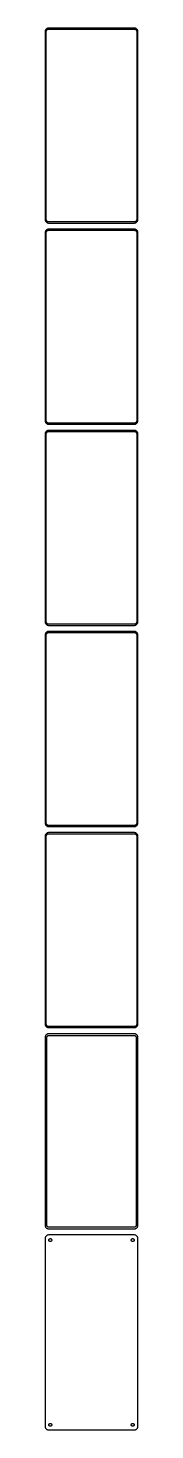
# Model space of a CAD drawing. Header units: metres. Extents: x -68 to 68, y 4268 to 8668.
# Drawn here: x -68 to 68, y 4268 to 6316 of the extents above; entities that cross this region are included whole.
import ezdxf

# ---------------------------------------------------------------- set-up
doc = ezdxf.new("R2010")
doc.units = ezdxf.units.M

msp = doc.modelspace()

# ---------------------------------------------------------------- linework, layer by layer
for p, q in [((-67.4606, 6312.13), (-67.5, 6311.5)), ((-67.5, 6311.5), (-67.5, 6036.5)), ((-67.3429, 6312.74), (-67.4606, 6312.13)), ((-67.1489, 6313.34), (-67.3429, 6312.74)), ((-66.8815, 6313.91), (-67.1489, 6313.34)), ((-66.5451, 6314.44), (-66.8815, 6313.91)), ((-66.1448, 6314.92), (-66.5451, 6314.44)), ((-65.6871, 6315.35), (-66.1448, 6314.92)), ((-66, 6311), (-65.9685, 6311.5)), ((-66, 6037), (-66, 6311)), ((-65.9685, 6311.5), (-65.8743, 6311.99)), ((-65.8743, 6311.99), (-65.7191, 6312.47)), ((-65.7191, 6312.47), (-65.5052, 6312.93)), ((-65.1791, 6315.72), (-65.6871, 6315.35)), ((-65.5052, 6312.93), (-65.2361, 6313.35)), ((-65.2361, 6313.35), (-64.9159, 6313.74)), ((-64.6289, 6316.02), (-65.1791, 6315.72)), ((-64.9159, 6313.74), (-64.5497, 6314.08)), ((-64.0451, 6316.26), (-64.6289, 6316.02)), ((-64.5497, 6314.08), (-64.1433, 6314.38)), ((-64.1433, 6314.38), (-63.7031, 6314.62)), ((-63.4369, 6316.41), (-64.0451, 6316.26)), ((-63.7031, 6314.62), (-63.2361, 6314.8)), ((-62.8139, 6316.49), (-63.4369, 6316.41)), ((-63.2361, 6314.8), (-62.7495, 6314.93)), ((62.8139, 6316.49), (-62.8139, 6316.49)), ((-62.7495, 6314.93), (-62.2512, 6314.99)), ((-62.2512, 6314.99), (62.2512, 6314.99)), ((62.2512, 6314.99), (62.7495, 6314.93)), ((62.7495, 6314.93), (63.2361, 6314.8)), ((63.4369, 6316.41), (62.8139, 6316.49)), ((63.2361, 6314.8), (63.7031, 6314.62)), ((64.0451, 6316.26), (63.4369, 6316.41)), ((63.7031, 6314.62), (64.1433, 6314.38)), ((64.6289, 6316.02), (64.0451, 6316.26)), ((64.1433, 6314.38), (64.5497, 6314.08)), ((64.5497, 6314.08), (64.9159, 6313.74)), ((65.1791, 6315.72), (64.6289, 6316.02)), ((64.9159, 6313.74), (65.2361, 6313.35)), ((65.6871, 6315.35), (65.1791, 6315.72)), ((65.2361, 6313.35), (65.5052, 6312.93)), ((65.5052, 6312.93), (65.7191, 6312.47)), ((66.1448, 6314.92), (65.6871, 6315.35)), ((65.7191, 6312.47), (65.8743, 6311.99)), ((65.8743, 6311.99), (65.9685, 6311.5)), ((65.9685, 6311.5), (66, 6311)), ((66, 6311), (66, 6037)), ((66.5451, 6314.44), (66.1448, 6314.92)), ((66.8815, 6313.91), (66.5451, 6314.44)), ((67.1489, 6313.34), (66.8815, 6313.91)), ((67.3429, 6312.74), (67.1489, 6313.34)), ((67.4606, 6312.13), (67.3429, 6312.74)), ((67.5, 6311.5), (67.4606, 6312.13)), ((67.5, 6036.5), (67.5, 6311.5)), ((-67.5, 6036.5), (-67.4606, 6035.87)), ((-67.4606, 6035.87), (-67.3429, 6035.26)), ((-67.3429, 6035.26), (-67.1489, 6034.66)), ((-67.1489, 6034.66), (-66.8815, 6034.09)), ((-66.8815, 6034.09), (-66.5451, 6033.56)), ((-66.5451, 6033.56), (-66.1448, 6033.08)), ((-66.1448, 6033.08), (-65.6871, 6032.65)), ((-65.9685, 6036.5), (-66, 6037)), ((-65.8743, 6036.01), (-65.9685, 6036.5)), ((-65.7191, 6035.53), (-65.8743, 6036.01)), ((-65.5052, 6035.07), (-65.7191, 6035.53)), ((-65.6871, 6032.65), (-65.1791, 6032.28)), ((-65.2361, 6034.65), (-65.5052, 6035.07)), ((-64.9159, 6034.26), (-65.2361, 6034.65)), ((-65.1791, 6032.28), (-64.6289, 6031.98)), ((-64.5497, 6033.92), (-64.9159, 6034.26)), ((-64.6289, 6031.98), (-64.0451, 6031.74)), ((-64.1433, 6033.62), (-64.5497, 6033.92)), ((-63.7031, 6033.38), (-64.1433, 6033.62)), ((-64.0451, 6031.74), (-63.4369, 6031.59)), ((-63.2361, 6033.2), (-63.7031, 6033.38)), ((-63.4369, 6031.59), (-62.8139, 6031.51)), ((-62.7495, 6033.07), (-63.2361, 6033.2)), ((-62.8139, 6031.51), (62.8139, 6031.51)), ((-62.2512, 6033.01), (-62.7495, 6033.07)), ((62.2512, 6033.01), (-62.2512, 6033.01)), ((62.7495, 6033.07), (62.2512, 6033.01)), ((63.2361, 6033.2), (62.7495, 6033.07)), ((62.8139, 6031.51), (63.4369, 6031.59)), ((63.7031, 6033.38), (63.2361, 6033.2)), ((63.4369, 6031.59), (64.0451, 6031.74)), ((64.1433, 6033.62), (63.7031, 6033.38)), ((64.0451, 6031.74), (64.6289, 6031.98)), ((64.5497, 6033.92), (64.1433, 6033.62)), ((64.9159, 6034.26), (64.5497, 6033.92)), ((64.6289, 6031.98), (65.1791, 6032.28)), ((65.2361, 6034.65), (64.9159, 6034.26)), ((65.1791, 6032.28), (65.6871, 6032.65)), ((65.5052, 6035.07), (65.2361, 6034.65)), ((65.7191, 6035.53), (65.5052, 6035.07)), ((65.6871, 6032.65), (66.1448, 6033.08)), ((65.8743, 6036.01), (65.7191, 6035.53)), ((65.9685, 6036.5), (65.8743, 6036.01)), ((66, 6037), (65.9685, 6036.5)), ((66.1448, 6033.08), (66.5451, 6033.56)), ((66.5451, 6033.56), (66.8815, 6034.09)), ((66.8815, 6034.09), (67.1489, 6034.66)), ((67.1489, 6034.66), (67.3429, 6035.26)), ((67.3429, 6035.26), (67.4606, 6035.87)), ((67.4606, 6035.87), (67.5, 6036.5)), ((-67.4606, 6018.13), (-67.5, 6017.5)), ((-67.5, 6017.5), (-67.5, 5742.5)), ((-67.3429, 6018.74), (-67.4606, 6018.13)), ((-67.1489, 6019.34), (-67.3429, 6018.74)), ((-66.8815, 6019.91), (-67.1489, 6019.34)), ((-66.5451, 6020.44), (-66.8815, 6019.91)), ((-66.1448, 6020.92), (-66.5451, 6020.44)), ((-65.6871, 6021.35), (-66.1448, 6020.92)), ((-66, 6017), (-65.9685, 6017.5)), ((-66, 5743), (-66, 6017)), ((-65.9685, 6017.5), (-65.8743, 6017.99)), ((-65.8743, 6017.99), (-65.7191, 6018.47)), ((-65.7191, 6018.47), (-65.5052, 6018.93)), ((-65.1791, 6021.72), (-65.6871, 6021.35)), ((-65.5052, 6018.93), (-65.2361, 6019.35)), ((-65.2361, 6019.35), (-64.9159, 6019.74)), ((-64.6289, 6022.02), (-65.1791, 6021.72)), ((-64.9159, 6019.74), (-64.5497, 6020.08)), ((-64.0451, 6022.26), (-64.6289, 6022.02)), ((-64.5497, 6020.08), (-64.1433, 6020.38)), ((-64.1433, 6020.38), (-63.7031, 6020.62)), ((-63.4369, 6022.41), (-64.0451, 6022.26)), ((-63.7031, 6020.62), (-63.2361, 6020.8)), ((-62.8139, 6022.49), (-63.4369, 6022.41)), ((-63.2361, 6020.8), (-62.7495, 6020.93)), ((62.8139, 6022.49), (-62.8139, 6022.49)), ((-62.7495, 6020.93), (-62.2512, 6020.99)), ((-62.2512, 6020.99), (62.2512, 6020.99)), ((62.2512, 6020.99), (62.7495, 6020.93)), ((62.7495, 6020.93), (63.2361, 6020.8)), ((63.4369, 6022.41), (62.8139, 6022.49)), ((63.2361, 6020.8), (63.7031, 6020.62)), ((64.0451, 6022.26), (63.4369, 6022.41)), ((63.7031, 6020.62), (64.1433, 6020.38)), ((64.6289, 6022.02), (64.0451, 6022.26)), ((64.1433, 6020.38), (64.5497, 6020.08)), ((64.5497, 6020.08), (64.9159, 6019.74)), ((65.1791, 6021.72), (64.6289, 6022.02)), ((64.9159, 6019.74), (65.2361, 6019.35)), ((65.6871, 6021.35), (65.1791, 6021.72)), ((65.2361, 6019.35), (65.5052, 6018.93)), ((65.5052, 6018.93), (65.7191, 6018.47)), ((66.1448, 6020.92), (65.6871, 6021.35)), ((65.7191, 6018.47), (65.8743, 6017.99)), ((65.8743, 6017.99), (65.9685, 6017.5)), ((65.9685, 6017.5), (66, 6017)), ((66, 6017), (66, 5743)), ((66.5451, 6020.44), (66.1448, 6020.92)), ((66.8815, 6019.91), (66.5451, 6020.44)), ((67.1489, 6019.34), (66.8815, 6019.91)), ((67.3429, 6018.74), (67.1489, 6019.34)), ((67.4606, 6018.13), (67.3429, 6018.74)), ((67.5, 6017.5), (67.4606, 6018.13)), ((67.5, 5742.5), (67.5, 6017.5)), ((-67.5, 5742.5), (-67.4606, 5741.87)), ((-67.4606, 5741.87), (-67.3429, 5741.26)), ((-67.3429, 5741.26), (-67.1489, 5740.66)), ((-67.1489, 5740.66), (-66.8815, 5740.09)), ((-66.8815, 5740.09), (-66.5451, 5739.56)), ((-66.5451, 5739.56), (-66.1448, 5739.08)), ((-66.1448, 5739.08), (-65.6871, 5738.65)), ((-65.9685, 5742.5), (-66, 5743)), ((-65.8743, 5742.01), (-65.9685, 5742.5)), ((-65.7191, 5741.53), (-65.8743, 5742.01)), ((-65.5052, 5741.07), (-65.7191, 5741.53)), ((-65.6871, 5738.65), (-65.1791, 5738.28)), ((-65.2361, 5740.65), (-65.5052, 5741.07)), ((-64.9159, 5740.26), (-65.2361, 5740.65)), ((-65.1791, 5738.28), (-64.6289, 5737.98)), ((-64.5497, 5739.92), (-64.9159, 5740.26)), ((-64.6289, 5737.98), (-64.0451, 5737.74)), ((-64.1433, 5739.62), (-64.5497, 5739.92)), ((-63.7031, 5739.38), (-64.1433, 5739.62)), ((-64.0451, 5737.74), (-63.4369, 5737.59)), ((-63.2361, 5739.2), (-63.7031, 5739.38)), ((-63.4369, 5737.59), (-62.8139, 5737.51)), ((-62.7495, 5739.07), (-63.2361, 5739.2)), ((-62.8139, 5737.51), (62.8139, 5737.51)), ((-62.2512, 5739.01), (-62.7495, 5739.07)), ((62.2512, 5739.01), (-62.2512, 5739.01)), ((62.7495, 5739.07), (62.2512, 5739.01)), ((63.2361, 5739.2), (62.7495, 5739.07)), ((62.8139, 5737.51), (63.4369, 5737.59)), ((63.7031, 5739.38), (63.2361, 5739.2)), ((63.4369, 5737.59), (64.0451, 5737.74)), ((64.1433, 5739.62), (63.7031, 5739.38)), ((64.0451, 5737.74), (64.6289, 5737.98)), ((64.5497, 5739.92), (64.1433, 5739.62)), ((64.9159, 5740.26), (64.5497, 5739.92)), ((64.6289, 5737.98), (65.1791, 5738.28)), ((65.2361, 5740.65), (64.9159, 5740.26)), ((65.1791, 5738.28), (65.6871, 5738.65)), ((65.5052, 5741.07), (65.2361, 5740.65)), ((65.7191, 5741.53), (65.5052, 5741.07)), ((65.6871, 5738.65), (66.1448, 5739.08)), ((65.8743, 5742.01), (65.7191, 5741.53)), ((65.9685, 5742.5), (65.8743, 5742.01)), ((66, 5743), (65.9685, 5742.5)), ((66.1448, 5739.08), (66.5451, 5739.56)), ((66.5451, 5739.56), (66.8815, 5740.09)), ((66.8815, 5740.09), (67.1489, 5740.66)), ((67.1489, 5740.66), (67.3429, 5741.26)), ((67.3429, 5741.26), (67.4606, 5741.87)), ((67.4606, 5741.87), (67.5, 5742.5)), ((-67.4606, 5724.13), (-67.5, 5723.5)), ((-67.5, 5723.5), (-67.5, 5448.5)), ((-67.3429, 5724.74), (-67.4606, 5724.13)), ((-67.1489, 5725.34), (-67.3429, 5724.74)), ((-66.8815, 5725.91), (-67.1489, 5725.34)), ((-66.5451, 5726.44), (-66.8815, 5725.91)), ((-66.1448, 5726.92), (-66.5451, 5726.44)), ((-65.6871, 5727.35), (-66.1448, 5726.92)), ((-66, 5723), (-65.9685, 5723.5)), ((-66, 5449), (-66, 5723)), ((-65.9685, 5723.5), (-65.8743, 5723.99)), ((-65.8743, 5723.99), (-65.7191, 5724.47)), ((-65.7191, 5724.47), (-65.5052, 5724.93)), ((-65.1791, 5727.72), (-65.6871, 5727.35)), ((-65.5052, 5724.93), (-65.2361, 5725.35)), ((-65.2361, 5725.35), (-64.9159, 5725.74)), ((-64.6289, 5728.02), (-65.1791, 5727.72)), ((-64.9159, 5725.74), (-64.5497, 5726.08)), ((-64.0451, 5728.26), (-64.6289, 5728.02)), ((-64.5497, 5726.08), (-64.1433, 5726.38)), ((-64.1433, 5726.38), (-63.7031, 5726.62)), ((-63.4369, 5728.41), (-64.0451, 5728.26)), ((-63.7031, 5726.62), (-63.2361, 5726.8)), ((-62.8139, 5728.49), (-63.4369, 5728.41)), ((-63.2361, 5726.8), (-62.7495, 5726.93)), ((62.8139, 5728.49), (-62.8139, 5728.49)), ((-62.7495, 5726.93), (-62.2512, 5726.99)), ((-62.2512, 5726.99), (62.2512, 5726.99)), ((62.2512, 5726.99), (62.7495, 5726.93)), ((62.7495, 5726.93), (63.2361, 5726.8)), ((63.4369, 5728.41), (62.8139, 5728.49)), ((63.2361, 5726.8), (63.7031, 5726.62)), ((64.0451, 5728.26), (63.4369, 5728.41)), ((63.7031, 5726.62), (64.1433, 5726.38)), ((64.6289, 5728.02), (64.0451, 5728.26)), ((64.1433, 5726.38), (64.5497, 5726.08)), ((64.5497, 5726.08), (64.9159, 5725.74)), ((65.1791, 5727.72), (64.6289, 5728.02)), ((64.9159, 5725.74), (65.2361, 5725.35)), ((65.6871, 5727.35), (65.1791, 5727.72)), ((65.2361, 5725.35), (65.5052, 5724.93)), ((65.5052, 5724.93), (65.7191, 5724.47)), ((66.1448, 5726.92), (65.6871, 5727.35)), ((65.7191, 5724.47), (65.8743, 5723.99)), ((65.8743, 5723.99), (65.9685, 5723.5)), ((65.9685, 5723.5), (66, 5723)), ((66, 5723), (66, 5449)), ((66.5451, 5726.44), (66.1448, 5726.92)), ((66.8815, 5725.91), (66.5451, 5726.44)), ((67.1489, 5725.34), (66.8815, 5725.91)), ((67.3429, 5724.74), (67.1489, 5725.34)), ((67.4606, 5724.13), (67.3429, 5724.74)), ((67.5, 5723.5), (67.4606, 5724.13)), ((67.5, 5448.5), (67.5, 5723.5)), ((-67.5, 5448.5), (-67.4606, 5447.87)), ((-67.4606, 5430.13), (-67.5, 5429.5)), ((-67.4606, 5447.87), (-67.3429, 5447.26)), ((-67.3429, 5430.74), (-67.4606, 5430.13)), ((-67.3429, 5447.26), (-67.1489, 5446.66)), ((-67.1489, 5431.34), (-67.3429, 5430.74)), ((-67.1489, 5446.66), (-66.8815, 5446.09)), ((-66.8815, 5431.91), (-67.1489, 5431.34)), ((-66.8815, 5446.09), (-66.5451, 5445.56)), ((-66.5451, 5432.44), (-66.8815, 5431.91)), ((-66.5451, 5445.56), (-66.1448, 5445.08)), ((-66.1448, 5432.92), (-66.5451, 5432.44)), ((-66.1448, 5445.08), (-65.6871, 5444.65)), ((-65.6871, 5433.35), (-66.1448, 5432.92)), ((-65.9685, 5448.5), (-66, 5449)), ((-65.8743, 5448.01), (-65.9685, 5448.5)), ((-65.9685, 5429.5), (-65.8743, 5429.99)), ((-65.7191, 5447.53), (-65.8743, 5448.01)), ((-65.8743, 5429.99), (-65.7191, 5430.47)), ((-65.5052, 5447.07), (-65.7191, 5447.53)), ((-65.7191, 5430.47), (-65.5052, 5430.93)), ((-65.6871, 5444.65), (-65.1791, 5444.28)), ((-65.1791, 5433.72), (-65.6871, 5433.35)), ((-65.2361, 5446.65), (-65.5052, 5447.07)), ((-65.5052, 5430.93), (-65.2361, 5431.35)), ((-64.9159, 5446.26), (-65.2361, 5446.65)), ((-65.2361, 5431.35), (-64.9159, 5431.74)), ((-65.1791, 5444.28), (-64.6289, 5443.98)), ((-64.6289, 5434.02), (-65.1791, 5433.72)), ((-64.5497, 5445.92), (-64.9159, 5446.26)), ((-64.9159, 5431.74), (-64.5497, 5432.08)), ((-64.6289, 5443.98), (-64.0451, 5443.74)), ((-64.0451, 5434.26), (-64.6289, 5434.02)), ((-64.1433, 5445.62), (-64.5497, 5445.92)), ((-64.5497, 5432.08), (-64.1433, 5432.38)), ((-63.7031, 5445.38), (-64.1433, 5445.62)), ((-64.1433, 5432.38), (-63.7031, 5432.62)), ((-64.0451, 5443.74), (-63.4369, 5443.59)), ((-63.4369, 5434.41), (-64.0451, 5434.26)), ((-63.2361, 5445.2), (-63.7031, 5445.38)), ((-63.7031, 5432.62), (-63.2361, 5432.8)), ((-63.4369, 5443.59), (-62.8139, 5443.51)), ((-62.8139, 5434.49), (-63.4369, 5434.41)), ((-62.7495, 5445.07), (-63.2361, 5445.2)), ((-63.2361, 5432.8), (-62.7495, 5432.93)), ((-62.8139, 5443.51), (62.8139, 5443.51)), ((62.8139, 5434.49), (-62.8139, 5434.49)), ((-62.2512, 5445.01), (-62.7495, 5445.07)), ((-62.7495, 5432.93), (-62.2512, 5432.99)), ((62.2512, 5445.01), (-62.2512, 5445.01)), ((-62.2512, 5432.99), (62.2512, 5432.99)), ((62.7495, 5445.07), (62.2512, 5445.01)), ((62.2512, 5432.99), (62.7495, 5432.93)), ((63.2361, 5445.2), (62.7495, 5445.07)), ((62.7495, 5432.93), (63.2361, 5432.8)), ((62.8139, 5443.51), (63.4369, 5443.59)), ((63.4369, 5434.41), (62.8139, 5434.49)), ((63.7031, 5445.38), (63.2361, 5445.2)), ((63.2361, 5432.8), (63.7031, 5432.62)), ((63.4369, 5443.59), (64.0451, 5443.74)), ((64.0451, 5434.26), (63.4369, 5434.41)), ((64.1433, 5445.62), (63.7031, 5445.38)), ((63.7031, 5432.62), (64.1433, 5432.38)), ((64.0451, 5443.74), (64.6289, 5443.98)), ((64.6289, 5434.02), (64.0451, 5434.26)), ((64.5497, 5445.92), (64.1433, 5445.62)), ((64.1433, 5432.38), (64.5497, 5432.08)), ((64.9159, 5446.26), (64.5497, 5445.92)), ((64.5497, 5432.08), (64.9159, 5431.74)), ((64.6289, 5443.98), (65.1791, 5444.28)), ((65.1791, 5433.72), (64.6289, 5434.02)), ((65.2361, 5446.65), (64.9159, 5446.26)), ((64.9159, 5431.74), (65.2361, 5431.35)), ((65.1791, 5444.28), (65.6871, 5444.65)), ((65.6871, 5433.35), (65.1791, 5433.72)), ((65.5052, 5447.07), (65.2361, 5446.65)), ((65.2361, 5431.35), (65.5052, 5430.93)), ((65.7191, 5447.53), (65.5052, 5447.07)), ((65.5052, 5430.93), (65.7191, 5430.47)), ((65.6871, 5444.65), (66.1448, 5445.08)), ((66.1448, 5432.92), (65.6871, 5433.35)), ((65.8743, 5448.01), (65.7191, 5447.53)), ((65.7191, 5430.47), (65.8743, 5429.99)), ((65.9685, 5448.5), (65.8743, 5448.01)), ((65.8743, 5429.99), (65.9685, 5429.5)), ((66, 5449), (65.9685, 5448.5)), ((66.1448, 5445.08), (66.5451, 5445.56)), ((66.5451, 5432.44), (66.1448, 5432.92)), ((66.5451, 5445.56), (66.8815, 5446.09)), ((66.8815, 5431.91), (66.5451, 5432.44)), ((66.8815, 5446.09), (67.1489, 5446.66)), ((67.1489, 5431.34), (66.8815, 5431.91)), ((67.1489, 5446.66), (67.3429, 5447.26)), ((67.3429, 5430.74), (67.1489, 5431.34)), ((67.3429, 5447.26), (67.4606, 5447.87)), ((67.4606, 5430.13), (67.3429, 5430.74)), ((67.4606, 5447.87), (67.5, 5448.5)), ((67.5, 5429.5), (67.4606, 5430.13)), ((-67.5, 5429.5), (-67.5, 5154.5)), ((-66, 5429), (-65.9685, 5429.5)), ((-66, 5155), (-66, 5429)), ((65.9685, 5429.5), (66, 5429)), ((66, 5429), (66, 5155)), ((67.5, 5154.5), (67.5, 5429.5)), ((-67.5, 5154.5), (-67.4606, 5153.87)), ((-67.4606, 5153.87), (-67.3429, 5153.26)), ((-67.3429, 5153.26), (-67.1489, 5152.66)), ((-67.1489, 5152.66), (-66.8815, 5152.09)), ((-66.8815, 5152.09), (-66.5451, 5151.56)), ((-66.5451, 5151.56), (-66.1448, 5151.08)), ((-66.1448, 5151.08), (-65.6871, 5150.65)), ((-65.9685, 5154.5), (-66, 5155)), ((-65.8743, 5154.01), (-65.9685, 5154.5)), ((-65.7191, 5153.53), (-65.8743, 5154.01)), ((-65.5052, 5153.07), (-65.7191, 5153.53)), ((-65.6871, 5150.65), (-65.1791, 5150.28)), ((-65.2361, 5152.65), (-65.5052, 5153.07)), ((-64.9159, 5152.26), (-65.2361, 5152.65)), ((-65.1791, 5150.28), (-64.6289, 5149.98)), ((-64.5497, 5151.92), (-64.9159, 5152.26)), ((-64.6289, 5149.98), (-64.0451, 5149.74)), ((-64.1433, 5151.62), (-64.5497, 5151.92)), ((-63.7031, 5151.38), (-64.1433, 5151.62)), ((-64.0451, 5149.74), (-63.4369, 5149.59)), ((-63.2361, 5151.2), (-63.7031, 5151.38)), ((-63.4369, 5149.59), (-62.8139, 5149.51)), ((-62.7495, 5151.07), (-63.2361, 5151.2)), ((-62.8139, 5149.51), (62.8139, 5149.51)), ((-62.2512, 5151.01), (-62.7495, 5151.07)), ((62.2512, 5151.01), (-62.2512, 5151.01)), ((62.7495, 5151.07), (62.2512, 5151.01)), ((63.2361, 5151.2), (62.7495, 5151.07)), ((62.8139, 5149.51), (63.4369, 5149.59)), ((63.7031, 5151.38), (63.2361, 5151.2)), ((63.4369, 5149.59), (64.0451, 5149.74)), ((64.1433, 5151.62), (63.7031, 5151.38)), ((64.0451, 5149.74), (64.6289, 5149.98)), ((64.5497, 5151.92), (64.1433, 5151.62)), ((64.9159, 5152.26), (64.5497, 5151.92)), ((64.6289, 5149.98), (65.1791, 5150.28)), ((65.2361, 5152.65), (64.9159, 5152.26)), ((65.1791, 5150.28), (65.6871, 5150.65)), ((65.5052, 5153.07), (65.2361, 5152.65)), ((65.7191, 5153.53), (65.5052, 5153.07)), ((65.6871, 5150.65), (66.1448, 5151.08)), ((65.8743, 5154.01), (65.7191, 5153.53)), ((65.9685, 5154.5), (65.8743, 5154.01)), ((66, 5155), (65.9685, 5154.5)), ((66.1448, 5151.08), (66.5451, 5151.56)), ((66.5451, 5151.56), (66.8815, 5152.09)), ((66.8815, 5152.09), (67.1489, 5152.66)), ((67.1489, 5152.66), (67.3429, 5153.26)), ((67.3429, 5153.26), (67.4606, 5153.87)), ((67.4606, 5153.87), (67.5, 5154.5)), ((-67.4606, 5136.13), (-67.5, 5135.5)), ((-67.5, 5135.5), (-67.5, 4860.5)), ((-67.3429, 5136.74), (-67.4606, 5136.13)), ((-67.1489, 5137.34), (-67.3429, 5136.74)), ((-66.8815, 5137.91), (-67.1489, 5137.34)), ((-66.5451, 5138.44), (-66.8815, 5137.91)), ((-66.1448, 5138.92), (-66.5451, 5138.44)), ((-65.6871, 5139.35), (-66.1448, 5138.92)), ((-66, 5135), (-65.9685, 5135.5)), ((-66, 4861), (-66, 5135)), ((-65.9685, 5135.5), (-65.8743, 5135.99)), ((-65.8743, 5135.99), (-65.7191, 5136.47)), ((-65.7191, 5136.47), (-65.5052, 5136.93)), ((-65.1791, 5139.72), (-65.6871, 5139.35)), ((-65.5052, 5136.93), (-65.2361, 5137.35)), ((-65.2361, 5137.35), (-64.9159, 5137.74)), ((-64.6289, 5140.02), (-65.1791, 5139.72)), ((-64.9159, 5137.74), (-64.5497, 5138.08)), ((-64.0451, 5140.26), (-64.6289, 5140.02)), ((-64.5497, 5138.08), (-64.1433, 5138.38)), ((-64.1433, 5138.38), (-63.7031, 5138.62)), ((-63.4369, 5140.41), (-64.0451, 5140.26)), ((-63.7031, 5138.62), (-63.2361, 5138.8)), ((-62.8139, 5140.49), (-63.4369, 5140.41)), ((-63.2361, 5138.8), (-62.7495, 5138.93)), ((62.8139, 5140.49), (-62.8139, 5140.49)), ((-62.7495, 5138.93), (-62.2512, 5138.99)), ((-62.2512, 5138.99), (62.2512, 5138.99)), ((62.2512, 5138.99), (62.7495, 5138.93)), ((62.7495, 5138.93), (63.2361, 5138.8)), ((63.4369, 5140.41), (62.8139, 5140.49)), ((63.2361, 5138.8), (63.7031, 5138.62)), ((64.0451, 5140.26), (63.4369, 5140.41)), ((63.7031, 5138.62), (64.1433, 5138.38)), ((64.6289, 5140.02), (64.0451, 5140.26)), ((64.1433, 5138.38), (64.5497, 5138.08)), ((64.5497, 5138.08), (64.9159, 5137.74)), ((65.1791, 5139.72), (64.6289, 5140.02)), ((64.9159, 5137.74), (65.2361, 5137.35)), ((65.6871, 5139.35), (65.1791, 5139.72)), ((65.2361, 5137.35), (65.5052, 5136.93)), ((65.5052, 5136.93), (65.7191, 5136.47)), ((66.1448, 5138.92), (65.6871, 5139.35)), ((65.7191, 5136.47), (65.8743, 5135.99)), ((65.8743, 5135.99), (65.9685, 5135.5)), ((65.9685, 5135.5), (66, 5135)), ((66, 5135), (66, 4861)), ((66.5451, 5138.44), (66.1448, 5138.92)), ((66.8815, 5137.91), (66.5451, 5138.44)), ((67.1489, 5137.34), (66.8815, 5137.91)), ((67.3429, 5136.74), (67.1489, 5137.34)), ((67.4606, 5136.13), (67.3429, 5136.74)), ((67.5, 5135.5), (67.4606, 5136.13)), ((67.5, 4860.5), (67.5, 5135.5)), ((-67.5, 4860.5), (-67.4606, 4859.87)), ((-67.4606, 4859.87), (-67.3429, 4859.26)), ((-67.3429, 4859.26), (-67.1489, 4858.66)), ((-67.1489, 4858.66), (-66.8815, 4858.09)), ((-66.8815, 4858.09), (-66.5451, 4857.56)), ((-66.5451, 4857.56), (-66.1448, 4857.08)), ((-66.1448, 4857.08), (-65.6871, 4856.65)), ((-65.9685, 4860.5), (-66, 4861)), ((-65.8743, 4860.01), (-65.9685, 4860.5)), ((-65.7191, 4859.53), (-65.8743, 4860.01)), ((-65.5052, 4859.07), (-65.7191, 4859.53)), ((-65.6871, 4856.65), (-65.1791, 4856.28)), ((-65.2361, 4858.65), (-65.5052, 4859.07)), ((-64.9159, 4858.26), (-65.2361, 4858.65)), ((-65.1791, 4856.28), (-64.6289, 4855.98)), ((-64.5497, 4857.92), (-64.9159, 4858.26)), ((-64.1433, 4857.62), (-64.5497, 4857.92)), ((-63.7031, 4857.38), (-64.1433, 4857.62)), ((-63.2361, 4857.2), (-63.7031, 4857.38)), ((-62.7495, 4857.07), (-63.2361, 4857.2)), ((-62.2512, 4857.01), (-62.7495, 4857.07)), ((62.2512, 4857.01), (-62.2512, 4857.01)), ((62.7495, 4857.07), (62.2512, 4857.01)), ((63.2361, 4857.2), (62.7495, 4857.07)), ((63.7031, 4857.38), (63.2361, 4857.2)), ((64.1433, 4857.62), (63.7031, 4857.38)), ((64.5497, 4857.92), (64.1433, 4857.62)), ((64.9159, 4858.26), (64.5497, 4857.92)), ((64.6289, 4855.98), (65.1791, 4856.28)), ((65.2361, 4858.65), (64.9159, 4858.26)), ((65.1791, 4856.28), (65.6871, 4856.65)), ((65.5052, 4859.07), (65.2361, 4858.65)), ((65.7191, 4859.53), (65.5052, 4859.07)), ((65.6871, 4856.65), (66.1448, 4857.08)), ((65.8743, 4860.01), (65.7191, 4859.53)), ((65.9685, 4860.5), (65.8743, 4860.01)), ((66, 4861), (65.9685, 4860.5)), ((66.1448, 4857.08), (66.5451, 4857.56)), ((66.5451, 4857.56), (66.8815, 4858.09)), ((66.8815, 4858.09), (67.1489, 4858.66)), ((67.1489, 4858.66), (67.3429, 4859.26)), ((67.3429, 4859.26), (67.4606, 4859.87)), ((67.4606, 4859.87), (67.5, 4860.5)), ((-67.4606, 4842.13), (-67.5, 4841.5)), ((-67.5, 4841.5), (-67.5, 4566.5)), ((-67.3429, 4842.74), (-67.4606, 4842.13)), ((-67.1489, 4843.34), (-67.3429, 4842.74)), ((-66.8815, 4843.91), (-67.1489, 4843.34)), ((-66.5451, 4844.44), (-66.8815, 4843.91)), ((-66.1448, 4844.92), (-66.5451, 4844.44)), ((-65.6871, 4845.35), (-66.1448, 4844.92)), ((-65.1791, 4845.72), (-65.6871, 4845.35)), ((-64.6289, 4846.02), (-65.1791, 4845.72)), ((-65.1129, 4841), (-65.0884, 4841.39)), ((-65.1129, 4567), (-65.1129, 4841)), ((-65.0884, 4841.39), (-65.0151, 4841.77)), ((-65.0151, 4841.77), (-64.8943, 4842.15)), ((-64.8943, 4842.15), (-64.7279, 4842.5)), ((-64.7279, 4842.5), (-64.5184, 4842.83)), ((-64.6289, 4855.98), (-64.0451, 4855.74)), ((-64.0451, 4846.26), (-64.6289, 4846.02)), ((-64.5184, 4842.83), (-64.2692, 4843.13)), ((-64.2692, 4843.13), (-63.9842, 4843.4)), ((-64.0451, 4855.74), (-63.4369, 4855.59)), ((-63.4369, 4846.41), (-64.0451, 4846.26)), ((-63.9842, 4843.4), (-63.668, 4843.63)), ((-63.668, 4843.63), (-63.3254, 4843.82)), ((-63.4369, 4855.59), (-62.8139, 4855.51)), ((-62.8139, 4846.49), (-63.4369, 4846.41)), ((-63.3254, 4843.82), (-62.9619, 4843.96)), ((-62.9619, 4843.96), (-62.5833, 4844.06)), ((-62.8139, 4855.51), (62.8139, 4855.51)), ((62.8139, 4846.49), (-62.8139, 4846.49)), ((-62.5833, 4844.06), (-62.1954, 4844.11)), ((-62.1954, 4844.11), (62.1954, 4844.11)), ((62.1954, 4844.11), (62.5833, 4844.06)), ((62.5833, 4844.06), (62.9619, 4843.96)), ((62.8139, 4855.51), (63.4369, 4855.59)), ((63.4369, 4846.41), (62.8139, 4846.49)), ((62.9619, 4843.96), (63.3254, 4843.82)), ((63.3254, 4843.82), (63.668, 4843.63)), ((63.4369, 4855.59), (64.0451, 4855.74)), ((64.0451, 4846.26), (63.4369, 4846.41)), ((63.668, 4843.63), (63.9842, 4843.4)), ((63.9842, 4843.4), (64.2692, 4843.13)), ((64.0451, 4855.74), (64.6289, 4855.98)), ((64.6289, 4846.02), (64.0451, 4846.26)), ((64.2692, 4843.13), (64.5184, 4842.83)), ((64.5184, 4842.83), (64.7279, 4842.5)), ((65.1791, 4845.72), (64.6289, 4846.02)), ((64.7279, 4842.5), (64.8943, 4842.15)), ((64.8943, 4842.15), (65.0151, 4841.77)), ((65.0151, 4841.77), (65.0884, 4841.39)), ((65.0884, 4841.39), (65.1129, 4841)), ((65.1129, 4841), (65.1129, 4567)), ((65.6871, 4845.35), (65.1791, 4845.72)), ((66.1448, 4844.92), (65.6871, 4845.35)), ((66.5451, 4844.44), (66.1448, 4844.92)), ((66.8815, 4843.91), (66.5451, 4844.44)), ((67.1489, 4843.34), (66.8815, 4843.91)), ((67.3429, 4842.74), (67.1489, 4843.34)), ((67.4606, 4842.13), (67.3429, 4842.74)), ((67.5, 4841.5), (67.4606, 4842.13)), ((67.5, 4566.5), (67.5, 4841.5)), ((-67.5, 4566.5), (-67.4606, 4565.87)), ((-67.4606, 4565.87), (-67.3429, 4565.26)), ((-67.3429, 4548.74), (-67.4606, 4548.13)), ((-67.3429, 4565.26), (-67.1489, 4564.66)), ((-67.1489, 4549.34), (-67.3429, 4548.74)), ((-67.1489, 4564.66), (-66.8815, 4564.09)), ((-66.8815, 4549.91), (-67.1489, 4549.34)), ((-66.8815, 4564.09), (-66.5451, 4563.56)), ((-66.5451, 4550.44), (-66.8815, 4549.91)), ((-66.5451, 4563.56), (-66.1448, 4563.08)), ((-66.1448, 4550.92), (-66.5451, 4550.44)), ((-66.1448, 4563.08), (-65.6871, 4562.65)), ((-65.6871, 4551.35), (-66.1448, 4550.92)), ((-65.6871, 4562.65), (-65.1791, 4562.28)), ((-65.1791, 4551.72), (-65.6871, 4551.35)), ((-65.1791, 4562.28), (-64.6289, 4561.98)), ((-64.6289, 4552.02), (-65.1791, 4551.72)), ((-65.0884, 4566.61), (-65.1129, 4567)), ((-65.0151, 4566.23), (-65.0884, 4566.61)), ((-64.8943, 4565.85), (-65.0151, 4566.23)), ((-64.7279, 4565.5), (-64.8943, 4565.85)), ((-64.5184, 4565.17), (-64.7279, 4565.5)), ((-64.6289, 4561.98), (-64.0451, 4561.74)), ((-64.0451, 4552.26), (-64.6289, 4552.02)), ((-64.2692, 4564.87), (-64.5184, 4565.17)), ((-63.9842, 4564.6), (-64.2692, 4564.87)), ((-64.0451, 4561.74), (-63.4369, 4561.59)), ((-63.4369, 4552.41), (-64.0451, 4552.26)), ((-63.668, 4564.37), (-63.9842, 4564.6)), ((-63.3254, 4564.18), (-63.668, 4564.37)), ((-63.4369, 4561.59), (-62.8139, 4561.51)), ((-62.8139, 4552.49), (-63.4369, 4552.41)), ((-62.9619, 4564.04), (-63.3254, 4564.18)), ((-62.5833, 4563.94), (-62.9619, 4564.04)), ((-62.8139, 4561.51), (62.8139, 4561.51)), ((62.8139, 4552.49), (-62.8139, 4552.49)), ((-62.1954, 4563.89), (-62.5833, 4563.94)), ((62.1954, 4563.89), (-62.1954, 4563.89)), ((62.5833, 4563.94), (62.1954, 4563.89)), ((62.9619, 4564.04), (62.5833, 4563.94)), ((62.8139, 4561.51), (63.4369, 4561.59)), ((63.4369, 4552.41), (62.8139, 4552.49)), ((63.3254, 4564.18), (62.9619, 4564.04)), ((63.668, 4564.37), (63.3254, 4564.18)), ((63.4369, 4561.59), (64.0451, 4561.74)), ((64.0451, 4552.26), (63.4369, 4552.41)), ((63.9842, 4564.6), (63.668, 4564.37)), ((64.2692, 4564.87), (63.9842, 4564.6)), ((64.0451, 4561.74), (64.6289, 4561.98)), ((64.6289, 4552.02), (64.0451, 4552.26)), ((64.5184, 4565.17), (64.2692, 4564.87)), ((64.7279, 4565.5), (64.5184, 4565.17)), ((64.6289, 4561.98), (65.1791, 4562.28)), ((65.1791, 4551.72), (64.6289, 4552.02)), ((64.8943, 4565.85), (64.7279, 4565.5)), ((65.0151, 4566.23), (64.8943, 4565.85)), ((65.0884, 4566.61), (65.0151, 4566.23)), ((65.1129, 4567), (65.0884, 4566.61)), ((65.1791, 4562.28), (65.6871, 4562.65)), ((65.6871, 4551.35), (65.1791, 4551.72)), ((65.6871, 4562.65), (66.1448, 4563.08)), ((66.1448, 4550.92), (65.6871, 4551.35)), ((66.1448, 4563.08), (66.5451, 4563.56)), ((66.5451, 4550.44), (66.1448, 4550.92)), ((66.5451, 4563.56), (66.8815, 4564.09)), ((66.8815, 4549.91), (66.5451, 4550.44)), ((66.8815, 4564.09), (67.1489, 4564.66)), ((67.1489, 4549.34), (66.8815, 4549.91)), ((67.1489, 4564.66), (67.3429, 4565.26)), ((67.3429, 4548.74), (67.1489, 4549.34)), ((67.3429, 4565.26), (67.4606, 4565.87)), ((67.4606, 4548.13), (67.3429, 4548.74)), ((67.4606, 4565.87), (67.5, 4566.5)), ((-67.4606, 4548.13), (-67.5, 4547.5)), ((-67.5, 4547.5), (-67.5, 4272.5)), ((-62.1353, 4545), (-62.1185, 4545.27)), ((-62.1185, 4544.73), (-62.1353, 4545)), ((-62.1185, 4545.27), (-62.0682, 4545.53)), ((-62.0682, 4544.47), (-62.1185, 4544.73)), ((-62.0682, 4545.53), (-61.9853, 4545.79)), ((-61.9853, 4544.21), (-62.0682, 4544.47)), ((-61.9853, 4545.79), (-61.8712, 4546.03)), ((-61.8712, 4543.97), (-61.9853, 4544.21)), ((-61.8712, 4546.03), (-61.7275, 4546.26)), ((-61.7275, 4543.74), (-61.8712, 4543.97)), ((-61.7275, 4546.26), (-61.5565, 4546.46)), ((-61.5565, 4543.54), (-61.7275, 4543.74)), ((-61.5565, 4546.46), (-61.3611, 4546.65)), ((-61.3611, 4543.35), (-61.5565, 4543.54)), ((-61.3611, 4546.65), (-61.1441, 4546.8)), ((-61.1441, 4543.2), (-61.3611, 4543.35)), ((-61.1441, 4546.8), (-60.9092, 4546.93)), ((-60.9092, 4543.07), (-61.1441, 4543.2)), ((-60.9092, 4546.93), (-60.6598, 4547.03)), ((-60.6598, 4542.97), (-60.9092, 4543.07)), ((-60.6598, 4547.03), (-60.4001, 4547.1)), ((-60.4001, 4542.9), (-60.6598, 4542.97)), ((-60.4001, 4547.1), (-60.1341, 4547.13)), ((-60.1341, 4542.87), (-60.4001, 4542.9)), ((-60.1341, 4547.13), (-59.8659, 4547.13)), ((-59.8659, 4542.87), (-60.1341, 4542.87)), ((-59.8659, 4547.13), (-59.5999, 4547.1)), ((-59.5999, 4542.9), (-59.8659, 4542.87)), ((-59.5999, 4547.1), (-59.3401, 4547.03)), ((-59.3401, 4542.97), (-59.5999, 4542.9)), ((-59.3401, 4547.03), (-59.0908, 4546.93)), ((-59.0908, 4543.07), (-59.3401, 4542.97)), ((-59.0908, 4546.93), (-58.8559, 4546.8)), ((-58.8559, 4543.2), (-59.0908, 4543.07)), ((-58.8559, 4546.8), (-58.6389, 4546.65)), ((-58.6389, 4543.35), (-58.8559, 4543.2)), ((-58.6389, 4546.65), (-58.4434, 4546.46)), ((-58.4434, 4543.54), (-58.6389, 4543.35)), ((-58.4434, 4546.46), (-58.2725, 4546.26)), ((-58.2725, 4543.74), (-58.4434, 4543.54)), ((-58.2725, 4546.26), (-58.1288, 4546.03)), ((-58.1288, 4543.97), (-58.2725, 4543.74)), ((-58.1288, 4546.03), (-58.0146, 4545.79)), ((-58.0146, 4544.21), (-58.1288, 4543.97)), ((-58.0146, 4545.79), (-57.9318, 4545.53)), ((-57.9318, 4544.47), (-58.0146, 4544.21)), ((-57.9318, 4545.53), (-57.8815, 4545.27)), ((-57.8815, 4544.73), (-57.9318, 4544.47)), ((-57.8815, 4545.27), (-57.8647, 4545)), ((-57.8647, 4545), (-57.8815, 4544.73)), ((57.8647, 4545), (57.8815, 4545.27)), ((57.8815, 4544.73), (57.8647, 4545)), ((57.8815, 4545.27), (57.9318, 4545.53)), ((57.9318, 4544.47), (57.8815, 4544.73)), ((57.9318, 4545.53), (58.0146, 4545.79)), ((58.0146, 4544.21), (57.9318, 4544.47)), ((58.0146, 4545.79), (58.1288, 4546.03)), ((58.1288, 4543.97), (58.0146, 4544.21)), ((58.1288, 4546.03), (58.2725, 4546.26)), ((58.2725, 4543.74), (58.1288, 4543.97)), ((58.2725, 4546.26), (58.4434, 4546.46)), ((58.4434, 4543.54), (58.2725, 4543.74)), ((58.4434, 4546.46), (58.6389, 4546.65)), ((58.6389, 4543.35), (58.4434, 4543.54)), ((58.6389, 4546.65), (58.8559, 4546.8)), ((58.8559, 4543.2), (58.6389, 4543.35)), ((58.8559, 4546.8), (59.0908, 4546.93)), ((59.0908, 4543.07), (58.8559, 4543.2)), ((59.0908, 4546.93), (59.3401, 4547.03)), ((59.3401, 4542.97), (59.0908, 4543.07)), ((59.3401, 4547.03), (59.5999, 4547.1)), ((59.5999, 4542.9), (59.3401, 4542.97)), ((59.5999, 4547.1), (59.8659, 4547.13)), ((59.8659, 4542.87), (59.5999, 4542.9)), ((59.8659, 4547.13), (60.1341, 4547.13)), ((60.1341, 4542.87), (59.8659, 4542.87)), ((60.1341, 4547.13), (60.4001, 4547.1)), ((60.4001, 4542.9), (60.1341, 4542.87)), ((60.4001, 4547.1), (60.6598, 4547.03)), ((60.6598, 4542.97), (60.4001, 4542.9)), ((60.6598, 4547.03), (60.9092, 4546.93)), ((60.9092, 4543.07), (60.6598, 4542.97)), ((60.9092, 4546.93), (61.1441, 4546.8)), ((61.1441, 4543.2), (60.9092, 4543.07)), ((61.1441, 4546.8), (61.3611, 4546.65)), ((61.3611, 4543.35), (61.1441, 4543.2)), ((61.3611, 4546.65), (61.5565, 4546.46)), ((61.5565, 4543.54), (61.3611, 4543.35)), ((61.5565, 4546.46), (61.7275, 4546.26)), ((61.7275, 4543.74), (61.5565, 4543.54)), ((61.7275, 4546.26), (61.8712, 4546.03)), ((61.8712, 4543.97), (61.7275, 4543.74)), ((61.8712, 4546.03), (61.9853, 4545.79)), ((61.9853, 4544.21), (61.8712, 4543.97)), ((61.9853, 4545.79), (62.0682, 4545.53)), ((62.0682, 4544.47), (61.9853, 4544.21)), ((62.0682, 4545.53), (62.1185, 4545.27)), ((62.1185, 4544.73), (62.0682, 4544.47)), ((62.1185, 4545.27), (62.1353, 4545)), ((62.1353, 4545), (62.1185, 4544.73)), ((67.5, 4547.5), (67.4606, 4548.13)), ((67.5, 4272.5), (67.5, 4547.5)), ((-67.5, 4272.5), (-67.4606, 4271.87)), ((-67.4606, 4271.87), (-67.3429, 4271.26)), ((-67.3429, 4271.26), (-67.1489, 4270.66)), ((-67.1489, 4270.66), (-66.8815, 4270.09)), ((-66.8815, 4270.09), (-66.5451, 4269.56)), ((-66.5451, 4269.56), (-66.1448, 4269.08)), ((-66.1448, 4269.08), (-65.6871, 4268.65)), ((-65.6871, 4268.65), (-65.1791, 4268.28)), ((-65.1791, 4268.28), (-64.6289, 4267.98)), ((-64.6289, 4267.98), (-64.0451, 4267.74)), ((-64.0451, 4267.74), (-63.4369, 4267.59)), ((-63.4369, 4267.59), (-62.8139, 4267.51)), ((-62.8139, 4267.51), (62.8139, 4267.51)), ((-62.1353, 4275), (-62.1185, 4275.27)), ((-62.1185, 4274.73), (-62.1353, 4275)), ((-62.1185, 4275.27), (-62.0682, 4275.53)), ((-62.0682, 4274.47), (-62.1185, 4274.73)), ((-62.0682, 4275.53), (-61.9853, 4275.79)), ((-61.9853, 4274.21), (-62.0682, 4274.47)), ((-61.9853, 4275.79), (-61.8712, 4276.03)), ((-61.8712, 4273.97), (-61.9853, 4274.21)), ((-61.8712, 4276.03), (-61.7275, 4276.26)), ((-61.7275, 4273.74), (-61.8712, 4273.97)), ((-61.7275, 4276.26), (-61.5565, 4276.46)), ((-61.5565, 4273.54), (-61.7275, 4273.74)), ((-61.5565, 4276.46), (-61.3611, 4276.65)), ((-61.3611, 4273.35), (-61.5565, 4273.54)), ((-61.3611, 4276.65), (-61.1441, 4276.8)), ((-61.1441, 4273.2), (-61.3611, 4273.35)), ((-61.1441, 4276.8), (-60.9092, 4276.93)), ((-60.9092, 4273.07), (-61.1441, 4273.2)), ((-60.9092, 4276.93), (-60.6598, 4277.03)), ((-60.6598, 4272.97), (-60.9092, 4273.07)), ((-60.6598, 4277.03), (-60.4001, 4277.1)), ((-60.4001, 4272.9), (-60.6598, 4272.97)), ((-60.4001, 4277.1), (-60.1341, 4277.13)), ((-60.1341, 4272.87), (-60.4001, 4272.9)), ((-60.1341, 4277.13), (-59.8659, 4277.13)), ((-59.8659, 4272.87), (-60.1341, 4272.87)), ((-59.8659, 4277.13), (-59.5999, 4277.1)), ((-59.5999, 4272.9), (-59.8659, 4272.87)), ((-59.5999, 4277.1), (-59.3401, 4277.03)), ((-59.3401, 4272.97), (-59.5999, 4272.9)), ((-59.3401, 4277.03), (-59.0908, 4276.93)), ((-59.0908, 4273.07), (-59.3401, 4272.97)), ((-59.0908, 4276.93), (-58.8559, 4276.8)), ((-58.8559, 4273.2), (-59.0908, 4273.07)), ((-58.8559, 4276.8), (-58.6389, 4276.65)), ((-58.6389, 4273.35), (-58.8559, 4273.2)), ((-58.6389, 4276.65), (-58.4434, 4276.46)), ((-58.4434, 4273.54), (-58.6389, 4273.35)), ((-58.4434, 4276.46), (-58.2725, 4276.26)), ((-58.2725, 4273.74), (-58.4434, 4273.54)), ((-58.2725, 4276.26), (-58.1288, 4276.03)), ((-58.1288, 4273.97), (-58.2725, 4273.74)), ((-58.1288, 4276.03), (-58.0146, 4275.79)), ((-58.0146, 4274.21), (-58.1288, 4273.97)), ((-58.0146, 4275.79), (-57.9318, 4275.53)), ((-57.9318, 4274.47), (-58.0146, 4274.21)), ((-57.9318, 4275.53), (-57.8815, 4275.27)), ((-57.8815, 4274.73), (-57.9318, 4274.47)), ((-57.8815, 4275.27), (-57.8647, 4275)), ((-57.8647, 4275), (-57.8815, 4274.73)), ((57.8647, 4275), (57.8815, 4275.27)), ((57.8815, 4274.73), (57.8647, 4275)), ((57.8815, 4275.27), (57.9318, 4275.53)), ((57.9318, 4274.47), (57.8815, 4274.73)), ((57.9318, 4275.53), (58.0146, 4275.79)), ((58.0146, 4274.21), (57.9318, 4274.47)), ((58.0146, 4275.79), (58.1288, 4276.03)), ((58.1288, 4273.97), (58.0146, 4274.21)), ((58.1288, 4276.03), (58.2725, 4276.26)), ((58.2725, 4273.74), (58.1288, 4273.97)), ((58.2725, 4276.26), (58.4434, 4276.46)), ((58.4434, 4273.54), (58.2725, 4273.74)), ((58.4434, 4276.46), (58.6389, 4276.65)), ((58.6389, 4273.35), (58.4434, 4273.54)), ((58.6389, 4276.65), (58.8559, 4276.8)), ((58.8559, 4273.2), (58.6389, 4273.35)), ((58.8559, 4276.8), (59.0908, 4276.93)), ((59.0908, 4273.07), (58.8559, 4273.2)), ((59.0908, 4276.93), (59.3401, 4277.03)), ((59.3401, 4272.97), (59.0908, 4273.07)), ((59.3401, 4277.03), (59.5999, 4277.1)), ((59.5999, 4272.9), (59.3401, 4272.97)), ((59.5999, 4277.1), (59.8659, 4277.13)), ((59.8659, 4272.87), (59.5999, 4272.9)), ((59.8659, 4277.13), (60.1341, 4277.13)), ((60.1341, 4272.87), (59.8659, 4272.87)), ((60.1341, 4277.13), (60.4001, 4277.1)), ((60.4001, 4272.9), (60.1341, 4272.87)), ((60.4001, 4277.1), (60.6598, 4277.03)), ((60.6598, 4272.97), (60.4001, 4272.9)), ((60.6598, 4277.03), (60.9092, 4276.93)), ((60.9092, 4273.07), (60.6598, 4272.97)), ((60.9092, 4276.93), (61.1441, 4276.8)), ((61.1441, 4273.2), (60.9092, 4273.07)), ((61.1441, 4276.8), (61.3611, 4276.65)), ((61.3611, 4273.35), (61.1441, 4273.2)), ((61.3611, 4276.65), (61.5565, 4276.46)), ((61.5565, 4273.54), (61.3611, 4273.35)), ((61.5565, 4276.46), (61.7275, 4276.26)), ((61.7275, 4273.74), (61.5565, 4273.54)), ((61.7275, 4276.26), (61.8712, 4276.03)), ((61.8712, 4273.97), (61.7275, 4273.74)), ((61.8712, 4276.03), (61.9853, 4275.79)), ((61.9853, 4274.21), (61.8712, 4273.97)), ((61.9853, 4275.79), (62.0682, 4275.53)), ((62.0682, 4274.47), (61.9853, 4274.21)), ((62.0682, 4275.53), (62.1185, 4275.27)), ((62.1185, 4274.73), (62.0682, 4274.47)), ((62.1185, 4275.27), (62.1353, 4275)), ((62.1353, 4275), (62.1185, 4274.73)), ((62.8139, 4267.51), (63.4369, 4267.59)), ((63.4369, 4267.59), (64.0451, 4267.74)), ((64.0451, 4267.74), (64.6289, 4267.98)), ((64.6289, 4267.98), (65.1791, 4268.28)), ((65.1791, 4268.28), (65.6871, 4268.65)), ((65.6871, 4268.65), (66.1448, 4269.08)), ((66.1448, 4269.08), (66.5451, 4269.56)), ((66.5451, 4269.56), (66.8815, 4270.09)), ((66.8815, 4270.09), (67.1489, 4270.66)), ((67.1489, 4270.66), (67.3429, 4271.26)), ((67.3429, 4271.26), (67.4606, 4271.87)), ((67.4606, 4271.87), (67.5, 4272.5))]:
    msp.add_line(p, q)

doc.saveas('drawing.dxf')
